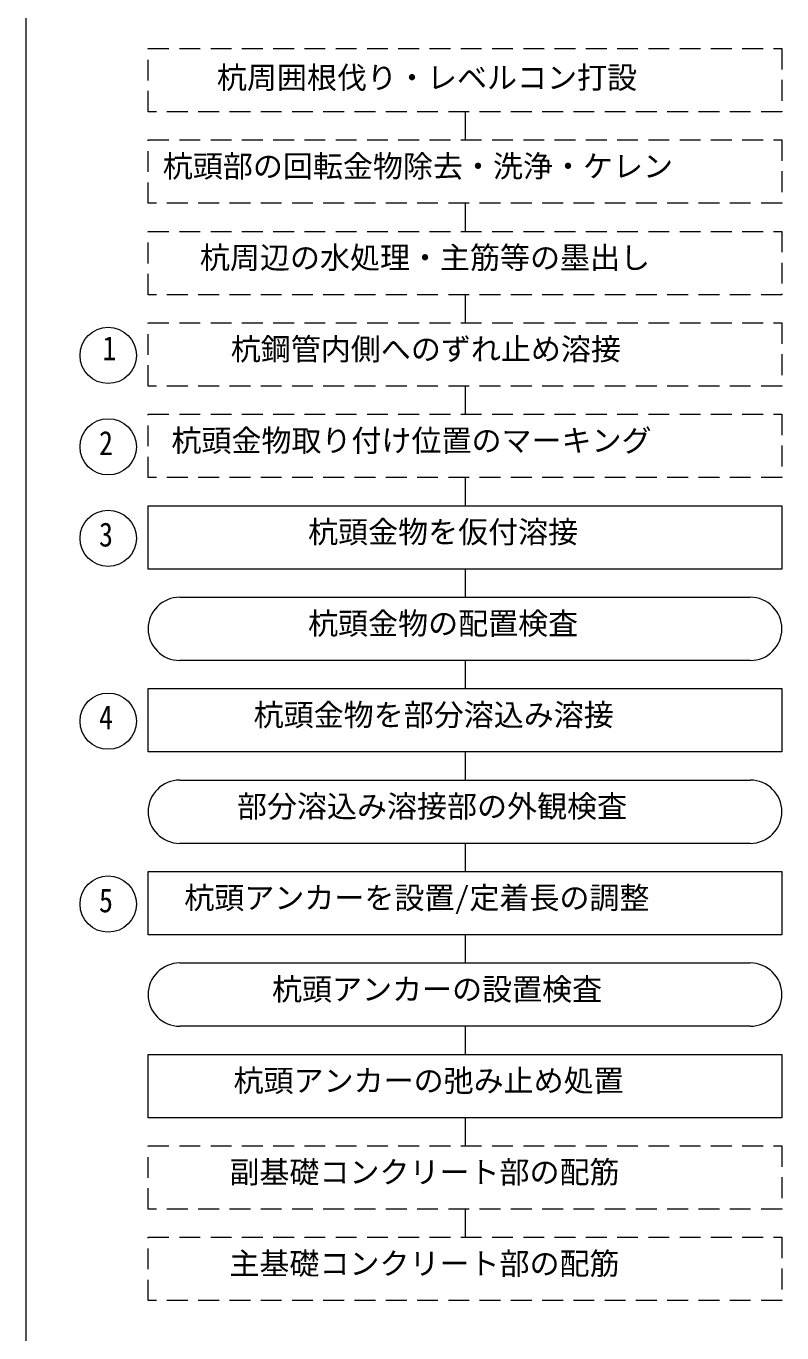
# Model space of a CAD drawing. Units: millimetres, scale not verified. Extents: x -56808 to 29700, y -21000 to 21000.
# Drawn here: x -27900 to -19842, y -2860 to 11063 of the extents above; entities that cross this region are included whole.
import ezdxf
from ezdxf.enums import TextEntityAlignment as Align

# ---------------------------------------------------------------- set-up
doc = ezdxf.new("R2010")
doc.units = ezdxf.units.MM
doc.header["$LTSCALE"] = 70
doc.linetypes.add('USER3', pattern=[4.7625, 3.175, -1.5875])
doc.layers.add('0-4_02_TEXT', color=7, linetype='Continuous')
for name, color, linetype, lineweight in [('0-5_05_SUNPOU', 3, 'Continuous', 18), ('0-6_03_ZU', 2, 'Continuous', 18), ('0-8_00_WAKU', 9, 'Continuous', 18)]:
    doc.layers.add(name, color=color, linetype=linetype, lineweight=lineweight)
doc.styles.add('ＭＳ ゴシック', font='')
doc.styles.get('ＭＳ ゴシック').set_extended_font_data('MS Gothic')

# ---------------------------------------------------------------- blocks, each defined once
blk = doc.blocks.new('U17')
at = {"layer": '0-4_02_TEXT', "style": 'ＭＳ ゴシック'}
blk.add_text('杭頭部の回転金物除去・洗浄・ケレン', height=234.6, dxfattribs=at).set_placement((3257.76, 30383.05), align=Align.BOTTOM_LEFT)
blk = doc.blocks.new('U18')
at = {"layer": '0-4_02_TEXT', "style": 'ＭＳ ゴシック'}
blk.add_text('杭頭金物を部分溶込み溶接', height=234.6, dxfattribs=at).set_placement((4225.74, 24537.08), align=Align.BOTTOM_LEFT)
blk = doc.blocks.new('U19')
at = {"layer": '0-4_02_TEXT', "style": 'ＭＳ ゴシック'}
blk.add_text('杭頭アンカーを設置/定着長の調整', height=234.6, dxfattribs=at).set_placement((3486.53, 22588.42), align=Align.BOTTOM_LEFT)
blk = doc.blocks.new('U20')
at = {"layer": '0-4_02_TEXT', "style": 'ＭＳ ゴシック'}
blk.add_text('杭頭アンカーの設置検査', height=234.6, dxfattribs=at).set_placement((4421.76, 21614.09), align=Align.BOTTOM_LEFT)
blk = doc.blocks.new('U21')
at = {"layer": '0-4_02_TEXT', "style": 'ＭＳ ゴシック'}
blk.add_text('杭頭金物を仮付溶接', height=234.6, dxfattribs=at).set_placement((4806, 26485.73), align=Align.BOTTOM_LEFT)
blk = doc.blocks.new('U22')
at = {"layer": '0-4_02_TEXT', "style": 'ＭＳ ゴシック', "width": 0.85}
blk.add_text('2', height=256.6, dxfattribs=at).set_placement((2577.61, 27415.74), align=Align.BOTTOM_LEFT)
blk = doc.blocks.new('U23')
at = {"layer": '0-4_02_TEXT', "style": 'ＭＳ ゴシック', "width": 0.85}
blk.add_text('3', height=256.6, dxfattribs=at).set_placement((2577.61, 26441.41), align=Align.BOTTOM_LEFT)
blk = doc.blocks.new('U24')
at = {"layer": '0-4_02_TEXT', "style": 'ＭＳ ゴシック', "width": 0.85}
blk.add_text('4', height=256.6, dxfattribs=at).set_placement((2577.61, 24492.76), align=Align.BOTTOM_LEFT)
blk = doc.blocks.new('U42')
at = {"layer": '0-4_02_TEXT', "style": 'ＭＳ ゴシック'}
blk.add_text('杭周辺の水処理・主筋等の墨出し', height=234.6, dxfattribs=at).set_placement((3653.14, 29408.72), align=Align.BOTTOM_LEFT)
blk = doc.blocks.new('U43')
at = {"layer": '0-4_02_TEXT', "style": 'ＭＳ ゴシック'}
blk.add_text('杭頭金物取り付け位置のマーキング', height=234.6, dxfattribs=at).set_placement((3349.01, 27460.06), align=Align.BOTTOM_LEFT)
blk = doc.blocks.new('U44')
at = {"layer": '0-4_02_TEXT', "style": 'ＭＳ ゴシック'}
blk.add_text('部分溶込み溶接部の外観検査', height=234.6, dxfattribs=at).set_placement((4047.79, 23562.75), align=Align.BOTTOM_LEFT)
blk = doc.blocks.new('U45')
at = {"layer": '0-4_02_TEXT', "style": 'ＭＳ ゴシック'}
blk.add_text('杭頭金物の配置検査', height=234.6, dxfattribs=at).set_placement((4806, 25511.41), align=Align.BOTTOM_LEFT)
blk = doc.blocks.new('U46')
at = {"layer": '0-4_02_TEXT', "style": 'ＭＳ ゴシック'}
blk.add_text('杭頭アンカーの弛み止め処置', height=234.6, dxfattribs=at).set_placement((4011.76, 20639.77), align=Align.BOTTOM_LEFT)
blk = doc.blocks.new('U51')
at = {"layer": '0-4_02_TEXT', "style": 'ＭＳ ゴシック'}
blk.add_text('副基礎コンクリート部の配筋', height=234.6, dxfattribs=at).set_placement((3967.45, 19665.44), align=Align.BOTTOM_LEFT)
blk = doc.blocks.new('U62')
at = {"layer": '0-4_02_TEXT', "style": 'ＭＳ ゴシック'}
blk.add_text('主基礎コンクリート部の配筋', height=234.6, dxfattribs=at).set_placement((3967.45, 18691.11), align=Align.BOTTOM_LEFT)
blk = doc.blocks.new('U68')
at = {"layer": '0-4_02_TEXT', "style": 'ＭＳ ゴシック'}
blk.add_text('杭鋼管内側へのずれ止め溶接', height=234.6, dxfattribs=at).set_placement((3982.27, 28434.39), align=Align.BOTTOM_LEFT)
blk = doc.blocks.new('U69')
at = {"layer": '0-4_02_TEXT', "style": 'ＭＳ ゴシック', "width": 0.85}
blk.add_text('1', height=256.6, dxfattribs=at).set_placement((2613.94, 28426.35), align=Align.BOTTOM_LEFT)
blk = doc.blocks.new('U70')
at = {"layer": '0-4_02_TEXT', "style": 'ＭＳ ゴシック', "width": 0.85}
blk.add_text('5', height=256.6, dxfattribs=at).set_placement((2577.61, 22544.1), align=Align.BOTTOM_LEFT)
blk = doc.blocks.new('U79')
at = {"layer": '0-4_02_TEXT', "style": 'ＭＳ ゴシック'}
blk.add_text('杭周囲根伐り・レベルコン打設', height=234.6, dxfattribs=at).set_placement((3834.24, 31327.28), align=Align.BOTTOM_LEFT)

msp = doc.modelspace()

# ---------------------------------------------------------------- linework, layer by layer
at = {"layer": '0-5_05_SUNPOU'}
for p, q in [((-23220.43, 10150.11), (-23220.43, 9850.11)), ((-23220.43, 9175.78), (-23220.43, 8875.78)), ((-23220.43, 8201.45), (-23220.43, 7901.45)), ((-23220.43, 7227.13), (-23220.43, 6927.13)), ((-23220.43, 6252.8), (-23220.43, 5952.8)), ((-23220.43, 5278.47), (-23220.43, 4978.47)), ((-26261.78, 4978.47), (-20179.08, 4978.47)), ((-20179.08, 4304.14), (-26261.78, 4304.14)), ((-23220.43, 4304.14), (-23220.43, 4004.14)), ((-23220.43, 3329.81), (-23220.43, 3029.81)), ((-26261.78, 3029.81), (-20179.08, 3029.81)), ((-20179.08, 2355.49), (-26261.78, 2355.49)), ((-23220.43, 2355.49), (-23220.43, 2055.49)), ((-23220.43, 1381.16), (-23220.43, 1081.16)), ((-26261.78, 1081.16), (-20179.08, 1081.16)), ((-20179.08, 406.83), (-26261.78, 406.83)), ((-23220.43, 406.83), (-23220.43, 106.83)), ((-23220.43, -567.5), (-23220.43, -867.5)), ((-23220.43, -1541.83), (-23220.43, -1841.83))]:
    msp.add_line(p, q, dxfattribs=at)
at = {"layer": '0-5_05_SUNPOU', "linetype": 'USER3'}
for points in [[(-26598.94, 10824.44), (-19841.91, 10824.44), (-19841.91, 10150.11), (-26598.94, 10150.11)], [(-26598.94, 9850.11), (-19841.91, 9850.11), (-19841.91, 9175.78), (-26598.94, 9175.78)], [(-26598.94, 8875.78), (-19841.91, 8875.78), (-19841.91, 8201.45), (-26598.94, 8201.45)], [(-26598.94, 7901.45), (-19841.91, 7901.45), (-19841.91, 7227.13), (-26598.94, 7227.13)], [(-26598.94, 6927.13), (-19841.91, 6927.13), (-19841.91, 6252.8), (-26598.94, 6252.8)], [(-26598.94, -867.5), (-19841.91, -867.5), (-19841.91, -1541.83), (-26598.94, -1541.83)], [(-26598.94, -1841.83), (-19841.91, -1841.83), (-19841.91, -2516.15), (-26598.94, -2516.15)]]:
    msp.add_lwpolyline(points, close=True, dxfattribs=at)
at = {"layer": '0-5_05_SUNPOU'}
for points in [[(-26598.94, 5952.8), (-19841.91, 5952.8), (-19841.91, 5278.47), (-26598.94, 5278.47)], [(-26598.94, 4004.14), (-19841.91, 4004.14), (-19841.91, 3329.81), (-26598.94, 3329.81)], [(-26598.94, 2055.49), (-19841.91, 2055.49), (-19841.91, 1381.16), (-26598.94, 1381.16)], [(-26598.94, 106.83), (-19841.91, 106.83), (-19841.91, -567.5), (-26598.94, -567.5)]]:
    msp.add_lwpolyline(points, close=True, dxfattribs=at)
for centre in [(-27024.59, 7554.91), (-27024.59, 6580.58), (-27024.59, 5606.26), (-27024.59, 3657.6), (-27024.59, 1708.94)]:
    msp.add_circle(centre, 300, dxfattribs=at)
for centre, start, end in [((-26261.78, 4641.31), 90, 270), ((-20179.08, 4641.31), 270, 90), ((-26261.78, 2692.65), 90, 270), ((-20179.08, 2692.65), 270, 90), ((-26261.78, 743.99), 90, 270), ((-20179.08, 743.99), 270, 90)]:
    msp.add_arc(centre, 337.16, start, end, dxfattribs=at)
at = {"layer": '0-8_00_WAKU'}
msp.add_line((-27900, -16700), (-27900, 16550), dxfattribs=at)

# ---------------------------------------------------------------- block references
at = {"layer": '0-6_03_ZU'}
for name in ['U79', 'U17', 'U42', 'U69', 'U68', 'U22', 'U43', 'U23', 'U21', 'U45', 'U24', 'U18', 'U44', 'U70', 'U19', 'U20', 'U46', 'U51', 'U62']:
    msp.add_blockref(name, (-29700, -21000), dxfattribs=at)

doc.saveas('drawing.dxf')
